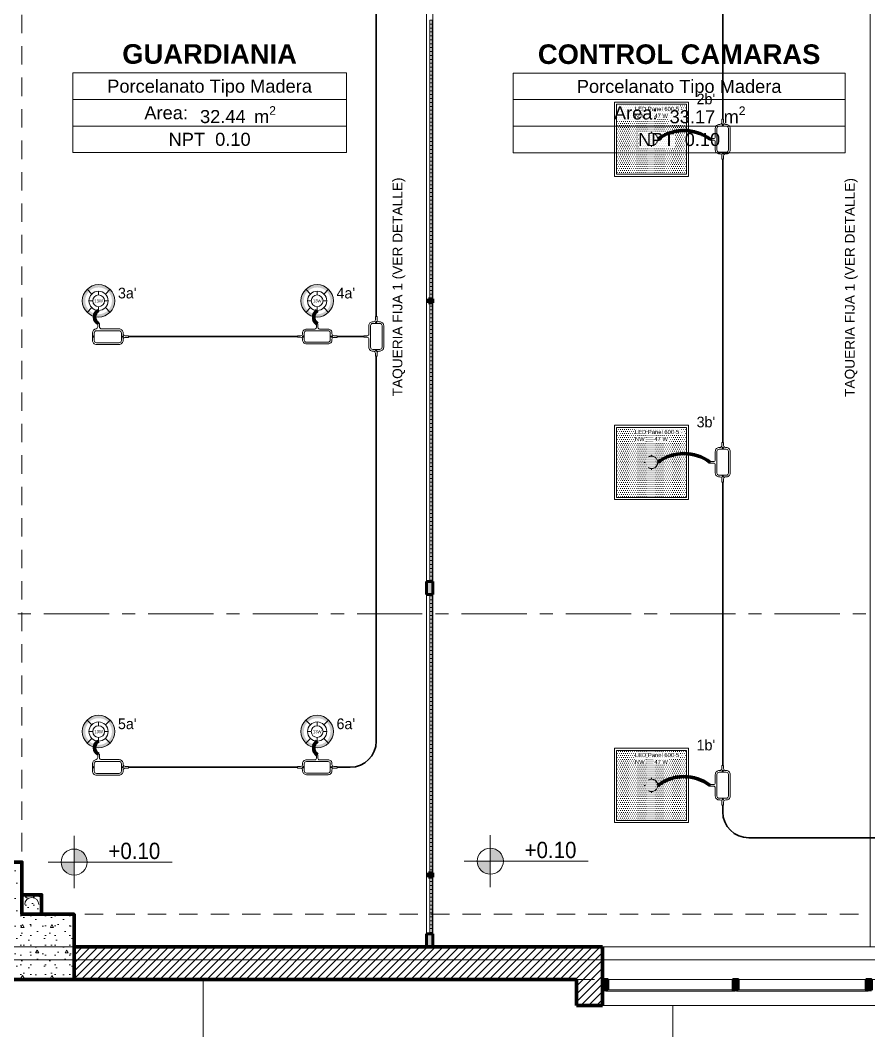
# Model space of a CAD drawing. Header units: inches. Extents: x -38 to 5698, y -33 to 92.
# Drawn here: x 9.56 to 16.06, y 6.81 to 14.55 of the extents above; entities that cross this region are included whole.
import ezdxf
from ezdxf.lldxf.tags import DXFTag

# ---------------------------------------------------------------- set-up
doc = ezdxf.new("R2010")
doc.units = ezdxf.units.IN
doc.header["$MEASUREMENT"] = 0
doc.set_wipeout_variables(frame=1)
doc.header["$PDMODE"] = 1
for name, pattern in [('CONTINUA', [0]), ('DASHED', [0.75, 0.5, -0.25]), ('Hidden Line', [0.195611, 0.141111, -0.0545]), ('HIDDEN2', [0.1875, 0.125, -0.0625]), ('Línea Oculta', [0.195611, 0.141111, -0.0545]), ('Punto & Raya', [0.65, 0.5, -0.075, 0, -0.075]), ('Wipeout_Contour', [1, 0, -1])]:
    doc.linetypes.add(name, pattern=pattern)
for name, color, linetype, lineweight in [('00_IE_Luminarias', 6, 'Continuous', 30), ('01 IE LUM LED AD DN570C', 1, 'Continuous', 13), ('ALUMBRADO_CONDUIT', 30, 'CONDUIT1', 30), ('Bancas', 1, 'Continuous', 13), ('CABLEADO EXT.', 3, 'PVCSUBT', 30), ('Luminarias', 5, 'Continuous', 20), ('Simb_Alumbrado', 140, 'CONTINUA', 30)]:
    doc.layers.add(name, color=color, linetype=linetype, lineweight=lineweight)
for name, color, linetype in [('02 _ ARQ _ ALB _ Cotas Ejes', 7, 'Continuous'), ('02 _ ARQ _ ALB _ Ejes Generales', 7, 'Continuous'), ('02 _ ARQ _ ZON _ Espacio.3D', 7, 'Continuous'), ('08 _ STR _ EXT _ 06 Columnas', 7, 'Continuous'), ('08 _ STR _ EXT _ 06 Elementos de Fachada', 7, 'Continuous'), ('08 _ STR _ EXT _ 07 Losa Aligerada', 7, 'Continuous'), ('08 _ STR _ EXT _ 09 Vigas', 7, 'Continuous'), ('08 _ STR _ EXT _ 10 Vereda Exterior', 7, 'Continuous'), ('Acabado - Muros', 7, 'Continuous'), ('ESQUEMAS', 7, 'Continuous'), ('Estructura - 04 MURO', 7, 'Continuous'), ('Estructura - Carga', 7, 'Continuous'), ('Marcador - Secciones', 251, 'Continuous'), ('MEP - HVAC', 7, 'Continuous'), ('Notas - Etiquetas', 251, 'Continuous')]:
    doc.layers.add(name, color=color, linetype=linetype)
doc.styles.add('Estilo_Generado_1', font='swisseb.ttf')
doc.styles.add('Estilo_Generado_4', font='swisse.ttf')
doc.styles.add('Estilo_Generado_7', font='swisse.ttf')
doc.styles.add('{18b73a54-fa43-428c-adcb-c1c7bbdf2c84}', font='Simplex.shx')
tags = doc.linetypes.add('CONDUIT', pattern='A,1.5,-0.210535,["con",{18b73a54-fa43-428c-adcb-c1c7bbdf2c84},S=0.2,R=0,X=0,Y=-0.065594],-0.702384', length=2.412919).pattern_tags.tags
tags[6] = DXFTag(74, 10)
tags = doc.linetypes.add('CONDUIT1', pattern='A,1,-0.19772,["con",{18b73a54-fa43-428c-adcb-c1c7bbdf2c84},S=0.2,R=0,X=0,Y=-0.065594],-0.593642', length=1.791362).pattern_tags.tags
tags[6] = DXFTag(74, 10)
tags = doc.linetypes.add('PVCSUBT', pattern='A,0.6,-0.3,0.6,-0.075691,["PVC",Standard,S=0.2,R=0,X=0,Y=-0.093724],-0.621005', length=2.196696).pattern_tags.tags
tags[10] = DXFTag(74, 10)
doc.dimstyles.new('Estilo_Generado__1', dxfattribs={"dimtxt": 0.125, "dimasz": 0.095, "dimexe": 0.18, "dimexo": 0.3, "dimgap": 0, "dimtad": 0, "dimtih": 1, "dimtoh": 1, "dimzin": 0, "dimdsep": 46, "dimtxsty": 'Estilo_Generado_4', "dimblk": 'ARROWHEAD_6', "dimblk1": 'ARROWHEAD_6', "dimblk2": 'ARROWHEAD_6', "dimcen": 0.09, "dimse1": 1, "dimse2": 1, "dimclrd": 144, "dimclre": 144, "dimclrt": 7, "dimadec": 0, "dimazin": 0, "dimtfac": 1, "dimtdec": 4, "dimtmove": 0, "dimatfit": 3, "dimfxl": 1, "dimtolj": 1, "dimtzin": 0, "dimarcsym": 0})
pattern_1 = [(0, (0, 0), (0, 0.03), [])]
pattern_2 = [(45, (0, 0), (-0.03005204, 0.03005204), [])]

# ---------------------------------------------------------------- blocks, each defined once
blk = doc.blocks.new('ARROWHEAD_6')
at = {"color": 0, "linetype": 'Continuous', "lineweight": 0}
for p, q in [((0, 0), (-1, 0)), ((-0.5, -0.5), (0.5, 0.5))]:
    blk.add_line(p, q, dxfattribs=at)
blk = doc.blocks.new('*D10')
at = {"layer": '02 _ ARQ _ ALB _ Cotas Ejes', "color": 144, "linetype": 'Continuous', "lineweight": -2, "transparency": 16777216}
for p, q in [((9.415, 2.4306), (12.5886, 2.4306)), ((16.225, 2.4306), (12.976, 2.4306))]:
    blk.add_line(p, q, dxfattribs=at)
at = {"layer": 'Defpoints', "color": 0, "linetype": 'Continuous', "lineweight": 40, "transparency": 16777216}
for p in [(9.32, 7.45), (16.32, 7.45), (16.32, 2.4306)]:
    blk.add_point(p, dxfattribs=at)
at = {"layer": '02 _ ARQ _ ALB _ Cotas Ejes', "color": 144, "linetype": 'Continuous', "lineweight": -2, "transparency": 16777216, "xscale": 0.095, "yscale": 0.095, "zscale": 0.095, "rotation": 180}
blk.add_blockref('ARROWHEAD_6', (9.32, 2.4306), dxfattribs=at)
at = {"layer": '02 _ ARQ _ ALB _ Cotas Ejes', "color": 144, "linetype": 'Continuous', "lineweight": -2, "transparency": 16777216, "xscale": 0.095, "yscale": 0.095, "zscale": 0.095}
blk.add_blockref('ARROWHEAD_6', (16.32, 2.4306), dxfattribs=at)
at = {"layer": '02 _ ARQ _ ALB _ Cotas Ejes', "color": 7, "linetype": 'Continuous', "lineweight": 13, "transparency": 16777216, "insert": (12.7823, 2.4306), "char_height": 0.125, "attachment_point": 5, "style": 'Estilo_Generado_4'}
blk.add_mtext('\\A1;7.00', dxfattribs=at)
blk = doc.blocks.new('*U270')
at = {"layer": 'Luminarias', "linetype": 'DASHED', "lineweight": 0, "ltscale": 0.05}
blk.add_lwpolyline([(0, -0.0045), (0, 0.0045)], dxfattribs=at)
blk = doc.blocks.new('*U271')
at = {"color": 0, "linetype": 'ByBlock', "lineweight": -2, "transparency": 16777216}
for p, rotation in [((-0.05, 0), 90), ((0, -0.05), 180), ((0.05, 0), 269.9999999999999)]:
    blk.add_blockref('*U270', p, dxfattribs=dict(at, rotation=rotation))
blk.add_blockref('*U270', (0, 0.05), dxfattribs=at)
blk = doc.blocks.new('PANEL LED 50W')
at = {"layer": 'Luminarias'}
h = blk.add_hatch(dxfattribs=at)
h.set_pattern_fill('DOTS', color=4, scale=0.009097)
h.set_pattern_definition([(0, (0, -2e-14), (0.0072206, 0.01444116), [0, -0.01444116])])
h.paths.add_polyline_path([(-0.2574, -0.2574), (0.2574, -0.2574), (0.2574, 0.2574), (-0.2574, 0.2574)])
h.paths.add_polyline_path([(-0.1296, 0.0974), (0.1849, 0.0974), (0.1849, 0.2469), (-0.1296, 0.2469)], flags=24)
at = {"layer": 'Luminarias', "color": 4, "lineweight": 0}
for points in [[(-0.2729, 0.2729), (0.2729, 0.2729), (0.2729, -0.2729), (-0.2729, -0.2729)], [(-0.2574, -0.2574), (0.2574, -0.2574), (0.2574, 0.2574), (-0.2574, 0.2574)]]:
    blk.add_lwpolyline(points, close=True, dxfattribs=at)
at = {"layer": 'Luminarias', "color": 4, "linetype": 'DASHED', "lineweight": 0, "ltscale": 0.01}
blk.add_circle((0, 0), 0.0455, dxfattribs=at)
at = {"color": 4}
blk.add_blockref('*U271', (0, 0), dxfattribs=at)
at = {"layer": 'Luminarias', "color": 4, "insert": (-0.1218, 0.2392), "char_height": 0.030929, "width": 0.382855, "attachment_point": 1}
blk.add_mtext('{\\Ftxt|c0;LED Panel 600-5 - NW      47 W}', dxfattribs=at)
blk = doc.blocks.new('LUM DN570C')
at = {"layer": '01 IE LUM LED AD DN570C'}
h = blk.add_hatch(color=256, dxfattribs=at)
edge = h.paths.add_edge_path()
edge.add_arc((0, 0), 0.1344, 0, 360)
edge = h.paths.add_edge_path(flags=17)
edge.add_arc((0, 0), 0.1108, 0, 360)
for p, q in [((-0.0561, 0.0563), (-0.0949, 0.0952)), ((0.0561, 0.0563), (0.0949, 0.0952)), ((-0.0561, -0.0563), (-0.0949, -0.0952)), ((0.0561, -0.0563), (0.0949, -0.0952))]:
    blk.add_line(p, q, dxfattribs=at)
at = {"layer": '01 IE LUM LED AD DN570C', "ltscale": 0.4}
for p, q in [((-0.0487, 0), (-0.0795, 0)), ((0, 0.0487), (0, 0.0795)), ((0.0487, 0), (0.0795, 0)), ((0, -0.0487), (0, -0.0795))]:
    blk.add_line(p, q, dxfattribs=at)
at = {"layer": '01 IE LUM LED AD DN570C'}
for radius in [0.1344, 0.0795]:
    blk.add_circle((0, 0), radius, dxfattribs=at)
at = {"layer": '01 IE LUM LED AD DN570C', "ltscale": 0.4}
blk.add_circle((0, 0), 0.0487, dxfattribs=at)
at = {"color": 1, "linetype": 'ByBlock', "lineweight": 80, "insert": (-0.0353, 0.0117), "char_height": 0.025, "width": 0.622217, "attachment_point": 1}
blk.add_mtext('13W ', dxfattribs=at)
blk = doc.blocks.new('oval t')
at = {"layer": 'Simb_Alumbrado', "lineweight": 13}
blk.add_lwpolyline([(0.0141, 0.0102, -0.414214), (0.0041, 0.0202), (0.0041, 0.0416), (-0.0056, 0.0416), (-0.0056, 0.0202, -0.414214), (-0.0156, 0.0102), (-0.0659, 0.0102, 0.414214), (-0.0899, -0.0138), (-0.0899, -0.0183, -0.414214), (-0.1019, -0.0303), (-0.1213, -0.0303), (-0.1213, -0.04), (-0.1016, -0.04, -0.451917), (-0.0897, -0.0535, 0.451917), (-0.0659, -0.0805), (0.0659, -0.0805, 0.414214), (0.0899, -0.0566), (0.0899, -0.0512, -0.398753), (0.1019, -0.0401), (0.1213, -0.0401), (0.1213, -0.0304), (0.1019, -0.0304, -0.368669), (0.0899, -0.0176), (0.0899, -0.0138, 0.414214), (0.0659, 0.0102), (0.0141, 0.0102)], format="xyb", dxfattribs=at)
blk.add_lwpolyline([(-0.0659, 0), (0.0659, 0, -0.414214), (0.0797, -0.0138), (0.0797, -0.0566, -0.414214), (0.0659, -0.0703), (-0.0659, -0.0703, -0.414214), (-0.0797, -0.0566), (-0.0797, -0.0138, -0.414214)], format="xyb", close=True, dxfattribs=at)
for points in [[(-0.0911, -0.0352), (-0.0828, -0.0352)], [(-0.0869, -0.031), (-0.0869, -0.0394)], [(0.0837, -0.0352), (0.0921, -0.0352)], [(0.0879, -0.031), (0.0879, -0.0394)]]:
    blk.add_lwpolyline(points, dxfattribs=at)
for centre in [(-0.0869, -0.0352), (0.0879, -0.0352)]:
    blk.add_circle(centre, 0.00419, dxfattribs=at)
blk = doc.blocks.new('CAJA OVAL TIPO L')
at = {"layer": 'Simb_Alumbrado', "lineweight": 13}
blk.add_lwpolyline([(-0.0491, -0.079), (-0.0491, -0.0343, -0.380413), (-0.0258, -0.0088), (-0.0258, -0.0088, 0.341426), (-0.0164, 0.0033), (-0.0164, 0.0236), (-0.0063, 0.0236), (-0.0063, 0.0033, 0.414214), (0.0063, -0.0092), (0.1138, -0.0092, -0.414214), (0.1388, -0.0343), (0.1388, -0.0382, 0.414214), (0.1513, -0.0508), (0.1716, -0.0508), (0.1716, -0.0609), (0.1513, -0.0609, 0.414214), (0.1388, -0.0734), (0.1388, -0.079, -0.414214), (0.1138, -0.104), (-0.0241, -0.104, -0.414214), (-0.0491, -0.079, 0.414214)], format="xyb", dxfattribs=at)
for points in [[(-0.0483, -0.0558), (-0.0395, -0.0558)], [(-0.0439, -0.0514), (-0.0439, -0.0602)], [(0.1323, -0.0558), (0.1411, -0.0558)], [(0.1367, -0.0514), (0.1367, -0.0602)]]:
    blk.add_lwpolyline(points, dxfattribs=at)
blk.add_lwpolyline([(-0.0241, -0.0199), (0.1138, -0.0199, -0.414214), (0.1282, -0.0343), (0.1282, -0.079, -0.414214), (0.1138, -0.0934), (-0.0241, -0.0934, -0.414214), (-0.0384, -0.079), (-0.0384, -0.0343, -0.414214)], format="xyb", close=True, dxfattribs=at)
for centre in [(-0.0439, -0.0558), (0.1367, -0.0558)]:
    blk.add_circle(centre, 0.00438, dxfattribs=at)

msp = doc.modelspace()

# ---------------------------------------------------------------- hatches: boundary and pattern name
at = {"linetype": 'Continuous', "lineweight": 13, "true_color": 0x636466}
for points in [[(9.97, 8.1), (10.07, 8.1), (10.0624, 8.1383), (10.0407, 8.1707), (10.0082, 8.1924), (9.97, 8.2)], [(13.1593, 8.1068), (13.2593, 8.1068), (13.2517, 8.1451), (13.23, 8.1775), (13.1976, 8.1992), (13.1593, 8.2068)], [(9.97, 8.1), (9.87, 8.1), (9.8776, 8.0617), (9.8993, 8.0293), (9.9317, 8.0076), (9.97, 8)], [(13.1593, 8.1068), (13.0593, 8.1068), (13.0669, 8.0686), (13.0886, 8.0361), (13.121, 8.0144), (13.1593, 8.0068)]]:
    msp.add_hatch(color=251, dxfattribs=at).paths.add_polyline_path(points)
at = {"layer": '08 _ STR _ EXT _ 10 Vereda Exterior', "linetype": 'Continuous', "lineweight": 13}
h = msp.add_hatch(dxfattribs=at)
h.set_pattern_fill('RETÍCULA_100X100_0002', color=251, style=0, pattern_type=2)
h.set_pattern_definition([(360, (3.7574, 18.3027), (0, 2.53199), []), (90, (3.7574, 18.3027), (-3.6, 0), [])])
h.paths.add_polyline_path([(2.17, 3.6213), (4.2913, 1.5), (9.32, 1.5), (9.32, 6.5), (40.52, 6.5), (40.52, 1.5), (52.92, 1.5), (52.92, 19.0859), (51.57, 19.0859), (51.57, 7.2), (9.07, 7.2), (9.07, 7.85), (6.5201, 7.85, -0.414214), (6.2701, 8.1), (6.2701, 8.85, -0.414213), (6.5201, 9.1), (9.07, 9.1), (9.07, 12), (6.5201, 12, -0.414214), (6.2701, 12.25), (6.2701, 13, -0.414213), (6.5201, 13.25), (9.07, 13.25), (9.07, 16.15), (6.5201, 16.15, -0.414214), (6.2701, 16.4), (6.2701, 17.15, -0.414213), (6.5201, 17.4), (8.77, 17.4), (8.7706, 21.0499), (2.17, 21.0499)])
at = {"layer": 'Estructura - Carga', "linetype": 'Continuous', "lineweight": 13}
h = msp.add_hatch(dxfattribs=at)
h.set_pattern_fill('HORMIGÓN_ARMADO_0002', color=251, style=0, pattern_type=2)
h.set_pattern_definition([(0, (0, 0), (0, 0.311769), [0.03, -0.15]), (0, (0.09, 0.1559), (0, 0.311769), [0.03, -0.15]), (60, (0, 0), (-0.27, 0.1558846), [0.03, -0.15]), (60, (0.18, 0), (-0.27, 0.1558846), [0.03, -0.15]), (120, (0.03, 0), (0.27, 0.1558846), [0.03, -0.15]), (120, (0.21, 0), (0.27, 0.1558846), [0.03, -0.15]), (0, (0, 0.03), (0, 0.06), [0, -0.06, 0, -0.09]), (45, (0.03, 0.03), (-0.0424264, 0.0424264), [0, -0.045, 0, -0.075])])
h.paths.add_polyline_path([(9.57, 7.7), (9.72, 7.7), (9.72, 7.85), (9.57, 7.85)])

# ---------------------------------------------------------------- linework, layer by layer
at = {"color": 251, "linetype": 'Continuous', "lineweight": 13, "true_color": 0x636466}
for p, q in [((9.97, 7.9), (9.97, 8.3)), ((13.1593, 7.9068), (13.1593, 8.3068)), ((9.77, 8.1), (10.721, 8.1)), ((12.9593, 8.1068), (13.9104, 8.1068))]:
    msp.add_line(p, q, dxfattribs=at)
for centre in [(9.97, 8.1), (13.1593, 8.1068)]:
    msp.add_circle(centre, 0.1, dxfattribs=at)
at = {"layer": '02 _ ARQ _ ZON _ Espacio.3D', "color": 252, "linetype": 'Continuous', "lineweight": 13}
for p, q in [((12.056, 14.1465), (9.9602, 14.1465)), ((9.9602, 14.1465), (9.9602, 13.5358)), ((12.056, 13.5358), (12.056, 14.1465)), ((15.8792, 14.1449), (13.3338, 14.1449)), ((13.3338, 14.1449), (13.3338, 13.5342)), ((15.8792, 13.5342), (15.8792, 14.1449)), ((12.056, 13.9429), (9.9602, 13.9429)), ((15.8792, 13.9413), (13.3338, 13.9413)), ((9.9602, 13.7393), (12.056, 13.7393)), ((15.8792, 13.7377), (13.3338, 13.7377)), ((9.9602, 13.5358), (12.056, 13.5358)), ((15.8792, 13.5342), (13.3338, 13.5342))]:
    msp.add_line(p, q, dxfattribs=at)
at = {"layer": '02 _ ARQ _ ZON _ Espacio.3D', "color": 254, "linetype": 'Continuous', "lineweight": 0, "flags": 128}
for points in [[(9.32, 8.1), (9.5699, 8.1), (9.5699, 7.7), (9.9699, 7.7), (9.9699, 7.45), (12.6699, 7.45), (12.6699, 17.35), (10.0699, 17.35), (10.0699, 16.9), (9.5699, 16.9), (9.5699, 16.4), (9.32, 16.4)], [(12.7199, 7.45), (16.07, 7.45), (16.07, 17.35), (12.7199, 17.35)]]:
    msp.add_lwpolyline(points, close=True, dxfattribs=at)
at = {"layer": '08 _ STR _ EXT _ 07 Losa Aligerada', "color": 254, "linetype": 'Continuous', "lineweight": 18, "flags": 128}
msp.add_lwpolyline([(9.07, 30.7), (9.07, 17.4), (6.5201, 17.4, 0.414213), (6.2701, 17.15), (6.2701, 16.4, 0.414071), (6.5201, 16.15), (9.07, 16.15), (9.07, 13.25), (6.5201, 13.25, 0.414229), (6.2701, 13), (6.2701, 12.25, 0.414214), (6.5201, 12), (9.07, 12), (9.07, 9.1), (6.5201, 9.1, 0.414244), (6.2701, 8.85), (6.2701, 8.1, 0.414204), (6.5201, 7.85), (9.07, 7.85), (9.07, 7.2), (51.57, 7.2)], format="xyb", dxfattribs=at)
at = {"layer": '08 _ STR _ EXT _ 09 Vigas', "color": 251, "linetype": 'Hidden Line', "lineweight": 13}
msp.add_line((9.57, 7.7), (9.57, 16.9), dxfattribs=at)
at = {"layer": '08 _ STR _ EXT _ 10 Vereda Exterior', "color": 7, "linetype": 'Continuous', "lineweight": 18, "flags": 128}
msp.add_lwpolyline([(51.57, 7.2), (9.07, 7.2), (9.07, 7.85), (6.5201, 7.85, -0.414214), (6.2701, 8.1), (6.2701, 8.85, -0.414213), (6.5201, 9.1), (9.07, 9.1), (9.07, 12), (6.5201, 12, -0.414214), (6.2701, 12.25), (6.2701, 13, -0.414213), (6.5201, 13.25), (9.07, 13.25), (9.07, 16.15), (6.5201, 16.15, -0.414214), (6.2701, 16.4), (6.2701, 17.15, -0.414213), (6.5201, 17.4), (8.77, 17.4), (8.7706, 21.0499)], format="xyb", dxfattribs=at)
at = {"layer": 'Acabado - Muros', "color": 7, "linetype": 'Continuous', "lineweight": 60}
msp.add_line((12.7199, 7.45), (12.6699, 7.45), dxfattribs=at)
at = {"layer": 'ALUMBRADO_CONDUIT', "color": 30, "lineweight": 30, "ltscale": 0.4, "true_color": 0xf26722}
for p, q in [((14.9407, 15.9614), (14.9407, 13.7906)), ((12.2855, 15.2753), (12.2855, 12.2795)), ((14.9407, 13.4864), (14.9407, 11.3156)), ((10.3868, 12.1264), (11.6813, 12.1264)), ((11.9855, 12.1264), (12.1891, 12.1264)), ((12.2855, 11.9753), (12.2855, 9.0264)), ((14.9407, 11.0114), (14.9407, 8.8406)), ((10.3868, 8.8264), (11.6813, 8.8264)), ((11.9855, 8.8264), (12.0855, 8.8264)), ((14.9407, 8.5364), (14.9407, 8.4857))]:
    msp.add_line(p, q, dxfattribs=at)
msp.add_lwpolyline([(18.2919, 8.2857), (15.1407, 8.2857)], dxfattribs=at)
for centre, start, end in [((12.0855, 9.0264), 270, 0), ((15.1407, 8.4857), 180, 270)]:
    msp.add_arc(centre, 0.2, start, end, dxfattribs=at)
at = {"layer": 'CABLEADO EXT.', "color": 3, "lineweight": 80}
for centre, radius, start, end in [((14.6433, 13.3725), 0.3326, 52.81479, 127.18521), ((10.1812, 12.2762), 0.0556, 115.45713, 244.54287), ((11.8701, 12.2746), 0.0641, 126.0183, 233.9817), ((14.6433, 10.8975), 0.3326, 52.81479, 127.18521), ((10.1812, 8.9762), 0.0556, 115.45713, 244.54287), ((11.8701, 8.9746), 0.0641, 126.0183, 233.9817), ((14.6433, 8.4225), 0.3326, 52.81479, 127.18521)]:
    msp.add_arc(centre, radius, start, end, dxfattribs=at)
at = {"layer": 'Estructura - Carga', "color": 7, "linetype": 'Continuous', "lineweight": 80, "flags": 128}
msp.add_lwpolyline([(9.57, 7.7), (9.72, 7.7), (9.72, 7.85), (9.57, 7.85)], close=True, dxfattribs=at)
at = {"layer": 'MEP - HVAC', "color": 7, "linetype": 'Continuous', "lineweight": 13, "flags": 128}
msp.add_lwpolyline([(9.591, 7.775, -1), (9.699, 7.775)], format="xyb", dxfattribs=at)

# ---------------------------------------------------------------- block references
at = {"layer": '01 IE LUM LED AD DN570C', "color": 1, "lineweight": 5, "xscale": 0.9263905751172247, "yscale": 0.9263905751172247, "zscale": 0.9263905751172247}
for p in [(10.1573, 12.4), (11.8324, 12.4), (10.1573, 9.1), (11.8324, 9.1)]:
    msp.add_blockref('LUM DN570C', p, dxfattribs=at)
at = {"layer": 'ALUMBRADO_CONDUIT', "xscale": 1.041283452965173, "yscale": 1.041283452965173, "zscale": 1.041283452965173}
for p in [(14.395, 13.6375), (14.395, 11.1625), (14.395, 8.6875)]:
    msp.add_blockref('PANEL LED 50W', p, dxfattribs=at)
at = {"layer": 'ALUMBRADO_CONDUIT', "linetype": 'CONDUIT', "lineweight": 30, "xscale": 1.253906979044094, "yscale": 1.253906979044094, "zscale": 1.253906979044094}
for p in [(10.1716, 12.1964), (10.1716, 8.8964)]:
    msp.add_blockref('CAJA OVAL TIPO L', p, dxfattribs=at)
at = {"layer": 'Bancas', "color": 252, "true_color": 0x939598, "xscale": 1.253906979044094, "yscale": 1.253906979044094, "zscale": 1.253906979044094, "rotation": 89.99999999999999}
for p in [(14.8965, 13.6385), (12.2413, 12.1274), (14.8965, 11.1635), (14.8965, 8.6885)]:
    msp.add_blockref('oval t', p, dxfattribs=at)
at = {"layer": 'Bancas', "color": 252, "true_color": 0x939598, "xscale": 1.253906979044094, "yscale": 1.253906979044094, "zscale": 1.253906979044094}
for p in [(11.8334, 12.1706), (11.8334, 8.8706)]:
    msp.add_blockref('oval t', p, dxfattribs=at)

# ---------------------------------------------------------------- texts
at = {"color": 251, "lineweight": 13, "true_color": 0x636466, "char_height": 0.125, "attachment_point": 7, "style": 'Estilo_Generado_4'}
for insert in [(10.2325, 8.1217), (13.4218, 8.1286)]:
    msp.add_mtext('\\A1;{\\W0.900000x;\\pql;\\fSwis721 Ex BT|b0|i0|c0|p34;+0.10}', dxfattribs=dict(at, insert=insert))
at = {"layer": '00_IE_Luminarias', "color": 6, "linetype": 'HIDDEN2'}
for s, p in [("2b'", (14.7403, 13.9056)), ("3a'", (10.3058, 12.4185)), ("4a'", (11.9809, 12.4185)), ("3b'", (14.7403, 11.4306)), ("5a'", (10.3058, 9.1185)), ("6a'", (11.9809, 9.1185)), ("1b'", (14.7403, 8.9556))]:
    msp.add_text(s, height=0.08174, dxfattribs=at).set_placement(p)
at = {"layer": '02 _ ARQ _ ZON _ Espacio.3D', "color": 252, "lineweight": 25, "attachment_point": 2}
for s, insert, char_height, style in [('\\A1;{\\pqc;\\pt0;\\fSwis721 Ex BT|b1|i0|c0|p34;}', (11.783, 14.4111), 0.15, 'Estilo_Generado_1'), ('\\A1;{\\pqc;\\pt0;\\fSwis721 Ex BT|b1|i0|c0|p34;}', (15.8792, 14.4095), 0.15, 'Estilo_Generado_1'), ('\\A1;{\\pqc;\\pt0;\\fSwis721 Ex BT|b1|i0|c0|p34;GUARDIANIA}', (11.0081, 14.3664), 0.15, 'Estilo_Generado_1'), ('\\A1;{\\pqc;\\pt0;\\fSwis721 Ex BT|b1|i0|c0|p34;CONTROL CAMARAS}', (14.6065, 14.3648), 0.15, 'Estilo_Generado_1'), ('\\A1;{\\pqc;\\pt0;\\fSwis721 Ex BT|b0|i0|c238|p34;}', (10.0824, 14.1261), 0.1, 'Estilo_Generado_7'), ('\\A1;{\\pqc;\\pt0;\\fSwis721 Ex BT|b0|i0|c238|p34;Porcelanato Tipo Madera}', (11.0081, 14.0947), 0.1, 'Estilo_Generado_7'), ('\\A1;{\\pqc;\\pt0;\\fSwis721 Ex BT|b0|i0|c238|p34;}', (13.6808, 14.1245), 0.1, 'Estilo_Generado_7'), ('\\A1;{\\pqc;\\pt0;\\fSwis721 Ex BT|b0|i0|c238|p34;Porcelanato Tipo Madera}', (14.6065, 14.0931), 0.1, 'Estilo_Generado_7'), ('\\A1;{\\pqc;\\pt0;\\fSwis721 Ex BT|b0|i0|c238|p34;Area: }', (10.6753, 13.8911), 0.1, 'Estilo_Generado_7'), ('\\A1;{\\pqc;\\pt0,0.3;\\fSwis721 Ex BT|b0|i0|c238|p34;32.44\\fSwis721 Ex BT|b0|i0|c238|p34;\\A1{\\H.66x;\\S^  ;}\\fSwis721 Ex BT|b0|i0|c238|p34; m\\fSwis721 Ex BT|b0|i0|c238|p34;\\A1{\\H.66x;\\S2^  ;}}', (11.2257, 13.8911), 0.1, 'Estilo_Generado_7'), ('\\A1;{\\pqc;\\pt0;\\fSwis721 Ex BT|b0|i0|c238|p34;Area: }', (14.2737, 13.8895), 0.1, 'Estilo_Generado_7'), ('\\A1;{\\pqc;\\pt0,0.3;\\fSwis721 Ex BT|b0|i0|c238|p34;33.17\\fSwis721 Ex BT|b0|i0|c238|p34;\\A1{\\H.66x;\\S^  ;}\\fSwis721 Ex BT|b0|i0|c238|p34; m\\fSwis721 Ex BT|b0|i0|c238|p34;\\A1{\\H.66x;\\S2^  ;}}', (14.8241, 13.8895), 0.1, 'Estilo_Generado_7'), ('\\A1;{\\pqc;\\pt0;\\fSwis721 Ex BT|b0|i0|c238|p34;}', (10.6506, 13.719), 0.1, 'Estilo_Generado_7'), ('\\A1;{\\pqc;\\pt0;\\fSwis721 Ex BT|b0|i0|c238|p34;}', (14.249, 13.7174), 0.1, 'Estilo_Generado_7'), ('\\A1;{\\pqc;\\pt0;\\fSwis721 Ex BT|b0|i0|c238|p34;NPT  0.10}', (11.0081, 13.6875), 0.1, 'Estilo_Generado_7'), ('\\A1;{\\pqc;\\pt0;\\fSwis721 Ex BT|b0|i0|c238|p34;NPT  0.10}', (14.6065, 13.686), 0.1, 'Estilo_Generado_7')]:
    msp.add_mtext(s, dxfattribs=dict(at, insert=insert, char_height=char_height, style=style))
at = {"layer": 'Notas - Etiquetas', "color": 8, "linetype": 'Continuous', "lineweight": 13, "char_height": 0.075, "attachment_point": 4, "rotation": 90, "style": 'Estilo_Generado_4'}
for insert in [(12.4592, 11.6682), (15.9253, 11.664)]:
    msp.add_mtext('\\A1;{\\pql;\\fSwis721 Ex BT|b0|i0|c0|p34;TAQUERIA FIJA 1 (VER DETALLE)\\fSwis721 Ex BT|b0|i0|c0|p34; }', dxfattribs=dict(at, insert=insert))

# ---------------------------------------------------------------- next in the draw order: wipeouts: each hides what was drawn before it
at = {"color": 254, "linetype": 'Wipeout_Contour', "lineweight": 0, "ltscale": 104.467736}
msp.add_wipeout([(12.6699, 12.4), (12.6699, 10.25), (12.7199, 10.25), (12.7199, 12.3835), (12.6869, 12.3835), (12.6869, 12.4)], dxfattribs=at).dxf.layer = 'Acabado - Muros'
at = {"color": 254, "linetype": 'Wipeout_Contour', "lineweight": 0, "ltscale": 90.320218}
msp.add_wipeout([(12.6699, 7.55), (12.7199, 7.55), (12.7199, 7.9835), (12.6869, 7.9835), (12.6869, 8), (12.6699, 8)], dxfattribs=at).dxf.layer = 'Acabado - Muros'

# ---------------------------------------------------------------- next in the draw order: wipeouts: each hides what was drawn before it
at = {"color": 254, "linetype": 'Wipeout_Contour', "lineweight": 0, "ltscale": 109.136087}
msp.add_wipeout([(12.6699, 14.55), (12.6699, 12.4), (12.6869, 12.4), (12.6869, 12.4165), (12.7199, 12.4165), (12.7199, 14.55)], dxfattribs=at).dxf.layer = 'Acabado - Muros'
at = {"color": 254, "linetype": 'Wipeout_Contour', "lineweight": 0, "ltscale": 92.261607}
msp.add_wipeout([(12.6699, 10.15), (12.6699, 8), (12.6869, 8), (12.6869, 8.0165), (12.7199, 8.0165), (12.7199, 10.15)], dxfattribs=at).dxf.layer = 'Acabado - Muros'

# ---------------------------------------------------------------- next in the draw order: linework, layer by layer
at = {"layer": 'Acabado - Muros', "color": 251, "linetype": 'Continuous', "lineweight": 13, "flags": 128}
for points in [[(12.6699, 14.55), (12.6699, 10.25)], [(12.7199, 14.55), (12.7199, 12.4165)], [(12.7199, 12.3835), (12.7199, 10.25)], [(12.6699, 10.15), (12.6699, 7.55)], [(12.7199, 10.15), (12.7199, 8.0165)], [(12.7199, 7.9835), (12.7199, 7.55)]]:
    msp.add_lwpolyline(points, dxfattribs=at)

# ---------------------------------------------------------------- next in the draw order: wipeouts: each hides what was drawn before it
at = {"color": 254, "linetype": 'Wipeout_Contour', "lineweight": 0, "ltscale": 68.098325}
msp.add_wipeout([(12.7149, 10.25), (12.7149, 12.3835), (12.6949, 12.3835), (12.6949, 10.25)], dxfattribs=at).dxf.layer = 'Acabado - Muros'
at = {"color": 254, "linetype": 'Wipeout_Contour', "lineweight": 0, "ltscale": 62.535472}
msp.add_wipeout([(12.7149, 8.0165), (12.7149, 10.15), (12.6949, 10.15), (12.6949, 8.0165)], dxfattribs=at).dxf.layer = 'Acabado - Muros'

# ---------------------------------------------------------------- next in the draw order: hatches: boundary and pattern name
at = {"layer": 'Acabado - Muros', "linetype": 'Continuous', "lineweight": 0}
h = msp.add_hatch(dxfattribs=at)
h.set_pattern_fill('CONTRACHAPADO_0002', color=254, style=0, pattern_type=2)
h.set_pattern_definition(pattern_1)
h.paths.add_polyline_path([(12.7149, 10.25), (12.7149, 12.3835), (12.6949, 12.3835), (12.6949, 10.25)])
msp.add_hatch(color=254, dxfattribs=at).paths.add_polyline_path([(12.6699, 10.15), (12.7199, 10.15), (12.7199, 10.25), (12.6699, 10.25)])
h = msp.add_hatch(dxfattribs=at)
h.set_pattern_fill('CONTRACHAPADO_0002', color=254, style=0, pattern_type=2)
h.set_pattern_definition(pattern_1)
h.paths.add_polyline_path([(12.7149, 8.0165), (12.7149, 10.15), (12.6949, 10.15), (12.6949, 8.0165)])

# ---------------------------------------------------------------- next in the draw order: linework, layer by layer
at = {"layer": 'Acabado - Muros', "color": 7, "linetype": 'Continuous', "lineweight": 60}
for p, q in [((12.6699, 10.25), (12.6699, 10.15)), ((12.7199, 10.25), (12.6699, 10.25)), ((12.7199, 10.25), (12.7199, 10.15)), ((12.7199, 10.15), (12.6699, 10.15))]:
    msp.add_line(p, q, dxfattribs=at)
at = {"layer": 'Acabado - Muros', "color": 7, "linetype": 'Continuous', "lineweight": 13, "flags": 128}
for points in [[(12.7149, 10.25), (12.6949, 10.25), (12.6949, 12.3835), (12.7149, 12.3835)], [(12.7149, 8.0165), (12.6949, 8.0165), (12.6949, 10.15), (12.7149, 10.15)]]:
    msp.add_lwpolyline(points, close=True, dxfattribs=at)
at = {"layer": 'Marcador - Secciones', "color": 251, "linetype": 'Punto & Raya', "lineweight": 13}
msp.add_line((4.9384, 10.0018), (46.3506, 10.0018), dxfattribs=at)

# ---------------------------------------------------------------- next in the draw order: wipeouts: each hides what was drawn before it
at = {"color": 254, "linetype": 'Wipeout_Contour', "lineweight": 0, "ltscale": 74.130998}
msp.add_wipeout([(12.7149, 12.4165), (12.7149, 14.55), (12.6949, 14.55), (12.6949, 12.4165)], dxfattribs=at).dxf.layer = 'Acabado - Muros'
at = {"color": 254, "linetype": 'Wipeout_Contour', "lineweight": 0, "ltscale": 59.588121}
msp.add_wipeout([(12.7149, 7.55), (12.7149, 7.9835), (12.6949, 7.9835), (12.6949, 7.55)], dxfattribs=at).dxf.layer = 'Acabado - Muros'

# ---------------------------------------------------------------- next in the draw order: hatches: boundary and pattern name
at = {"layer": 'Acabado - Muros', "linetype": 'Continuous', "lineweight": 0}
h = msp.add_hatch(dxfattribs=at)
h.set_pattern_fill('CONTRACHAPADO_0002', color=254, style=0, pattern_type=2)
h.set_pattern_definition(pattern_1)
h.paths.add_polyline_path([(12.7149, 12.4165), (12.7149, 14.55), (12.6949, 14.55), (12.6949, 12.4165)])
for points in [[(12.6869, 12.3835), (12.7199, 12.3835), (12.7199, 12.4165), (12.6869, 12.4165)], [(12.6869, 7.9835), (12.7199, 7.9835), (12.7199, 8.0165), (12.6869, 8.0165)], [(12.7199, 7.55), (12.6699, 7.55), (12.6699, 7.45), (12.7199, 7.45)]]:
    msp.add_hatch(color=254, dxfattribs=at).paths.add_polyline_path(points)
h = msp.add_hatch(dxfattribs=at)
h.set_pattern_fill('CONTRACHAPADO_0002', color=254, style=0, pattern_type=2)
h.set_pattern_definition(pattern_1)
h.paths.add_polyline_path([(12.7149, 7.55), (12.7149, 7.9835), (12.6949, 7.9835), (12.6949, 7.55)])

# ---------------------------------------------------------------- next in the draw order: linework, layer by layer
at = {"layer": '08 _ STR _ EXT _ 09 Vigas', "color": 251, "linetype": 'Hidden Line', "lineweight": 13}
msp.add_line((9.57, 7.7), (16.07, 7.7), dxfattribs=at)
at = {"layer": 'Acabado - Muros', "color": 7, "linetype": 'Continuous', "lineweight": 60}
for p, q in [((12.6869, 12.4165), (12.6869, 12.3835)), ((12.7199, 12.4165), (12.6869, 12.4165)), ((12.7199, 12.4165), (12.7199, 12.3835)), ((12.7199, 12.3835), (12.6869, 12.3835)), ((12.6869, 8.0165), (12.6869, 7.9835)), ((12.7199, 8.0165), (12.6869, 8.0165)), ((12.7199, 7.9835), (12.6869, 7.9835)), ((12.7199, 8.0165), (12.7199, 7.9835)), ((12.7199, 7.55), (12.6699, 7.55)), ((12.6699, 7.55), (12.6699, 7.45)), ((12.7199, 7.55), (12.7199, 7.45))]:
    msp.add_line(p, q, dxfattribs=at)
at = {"layer": 'Acabado - Muros', "color": 7, "linetype": 'Continuous', "lineweight": 13, "flags": 128}
for points in [[(12.7149, 12.4165), (12.6949, 12.4165), (12.6949, 14.55), (12.7149, 14.55)], [(12.7149, 7.55), (12.6949, 7.55), (12.6949, 7.9835), (12.7149, 7.9835)]]:
    msp.add_lwpolyline(points, close=True, dxfattribs=at)

# ---------------------------------------------------------------- next in the draw order: wipeouts: each hides what was drawn before it
at = {"color": 254, "linetype": 'Wipeout_Contour', "lineweight": 0, "ltscale": 56.279828}
msp.add_wipeout([(14.0199, 7.45), (9.97, 7.45), (9.97, 7.2), (14.0199, 7.2)], dxfattribs=at).dxf.layer = 'Estructura - 04 MURO'

# ---------------------------------------------------------------- next in the draw order: hatches: boundary and pattern name
at = {"layer": '08 _ STR _ EXT _ 06 Columnas', "linetype": 'Continuous', "lineweight": 9}
h = msp.add_hatch(dxfattribs=at)
h.set_pattern_fill('HORMIGÓN_EN_MASA_0002', style=0, pattern_type=2)
h.set_pattern_definition([(0, (0, 0), (0, 0.389711), [0.024375, -0.200625]), (0, (0.1125, 0.19486), (0, 0.389711), [0.024375, -0.200625]), (60, (0, 0), (-0.3375, 0.194856), [0.024375, -0.200625]), (60, (0.225, 0), (-0.3375, 0.194856), [0.024375, -0.200625]), (120, (0.02437, 0), (0.3375, 0.194856), [0.024375, -0.200625]), (120, (0.24938, 0), (0.3375, 0.194856), [0.024375, -0.200625]), (0, (0, 0.0375), (0, 0.075), [0, -0.075, 0, -0.1125]), (45, (0.0375, 0.0375), (-0.053033, 0.053033), [0, -0.05625, 0, -0.09375])])
h.paths.add_polyline_path([(9.07, 8.1), (9.07, 7.2), (9.97, 7.2), (9.97, 7.7), (9.57, 7.7), (9.57, 8.1)])
at = {"layer": 'Estructura - 04 MURO', "linetype": 'Continuous', "lineweight": 5}
h = msp.add_hatch(dxfattribs=at)
h.set_pattern_fill('LADRILLO_COMÚN_0002', color=252, style=0, pattern_type=2)
h.set_pattern_definition(pattern_2)
h.paths.add_polyline_path([(14.0199, 7.45), (9.97, 7.45), (9.97, 7.2), (14.0199, 7.2)])

# ---------------------------------------------------------------- next in the draw order: linework, layer by layer
at = {"layer": '02 _ ARQ _ ALB _ Ejes Generales', "color": 251, "linetype": 'Punto & Raya', "lineweight": 13}
msp.add_line((55.57, 7.45), (4.8454, 7.45), dxfattribs=at)
at = {"layer": '08 _ STR _ EXT _ 06 Columnas', "color": 7, "linetype": 'Continuous', "lineweight": 80, "flags": 128}
msp.add_lwpolyline([(9.07, 8.1), (9.07, 7.2), (9.97, 7.2), (9.97, 7.7), (9.57, 7.7), (9.57, 8.1)], close=True, dxfattribs=at)
at = {"layer": 'ESQUEMAS', "color": 7, "linetype": 'Continuous', "lineweight": 13, "flags": 128}
msp.add_lwpolyline([(51.42, 7.35), (9.22, 7.35), (9.22, 8.15), (6.5201, 8.15), (6.5201, 8.9), (9.22, 8.9), (9.22, 12.275), (6.5201, 12.275), (6.5201, 13.025), (9.22, 13.025), (9.22, 16.4), (6.5201, 16.4), (6.5201, 17.15), (9.22, 17.15), (9.22, 30.9531), (8.25, 30.9531), (8.25, 33.82), (9.22, 33.82), (9.22, 39.75), (51.42, 39.75), (51.42, 17.9501), (52.77, 17.9501), (52.77, 15.1499), (51.42, 15.1499)], close=True, dxfattribs=at)
at = {"layer": 'Estructura - 04 MURO', "color": 165, "linetype": 'Continuous', "lineweight": 15}
for p, q in [((14.0199, 7.45), (43.67, 7.45)), ((14.0199, 7.2), (43.67, 7.2))]:
    msp.add_line(p, q, dxfattribs=at)
at = {"layer": 'Estructura - 04 MURO', "color": 7, "linetype": 'Continuous', "lineweight": 80}
msp.add_line((14.0199, 7.2), (14.0199, 7.45), dxfattribs=at)
at = {"layer": 'Estructura - 04 MURO', "color": 7, "linetype": 'Continuous', "lineweight": 80, "flags": 128}
for points in [[(14.0199, 7.45), (9.97, 7.45)], [(9.97, 7.2), (13.8199, 7.2)]]:
    msp.add_lwpolyline(points, dxfattribs=at)

# ---------------------------------------------------------------- next in the draw order: wipeouts: each hides what was drawn before it
at = {"color": 254, "linetype": 'Wipeout_Contour', "lineweight": 0, "ltscale": 106.674429}
msp.add_wipeout([(14.0199, 7.2), (14.0199, 7), (37.07, 7), (37.07, 7.2)], dxfattribs=at).dxf.layer = '08 _ STR _ EXT _ 06 Elementos de Fachada'

# ---------------------------------------------------------------- next in the draw order: hatches: boundary and pattern name
at = {"linetype": 'Continuous', "lineweight": 13, "true_color": 0x636466}
for points in [[(15.0599, 7.12), (15.0599, 7.2), (15.0199, 7.2), (15.0199, 7.12)], [(16.0799, 7.12), (16.0799, 7.2), (16.0399, 7.2), (16.0399, 7.12)]]:
    msp.add_hatch(color=251, dxfattribs=at).paths.add_polyline_path(points)

# ---------------------------------------------------------------- next in the draw order: linework, layer by layer
at = {"color": 251, "linetype": 'Línea Oculta', "lineweight": 13, "flags": 128}
for points in [[(14.0599, 7.12), (14.0599, 7.2)], [(15.0199, 7.2), (15.0199, 7.12)], [(15.0599, 7.12), (15.0599, 7.2)], [(16.0399, 7.2), (16.0399, 7.12)], [(15.0349, 7.11), (15.0349, 7.12)], [(15.0449, 7.11), (15.0449, 7.12)], [(15.0449, 7.11), (16.0549, 7.11)], [(16.0549, 7.11), (16.0549, 7.12)]]:
    msp.add_lwpolyline(points, dxfattribs=at)
at = {"color": 7, "linetype": 'Continuous', "lineweight": 60, "flags": 128}
for points in [[(15.0599, 7.12), (15.0199, 7.12), (15.0199, 7.2), (15.0599, 7.2)], [(16.0799, 7.12), (16.0399, 7.12), (16.0399, 7.2), (16.0799, 7.2)]]:
    msp.add_lwpolyline(points, close=True, dxfattribs=at)
at = {"color": 7, "linetype": 'Continuous', "lineweight": 13, "flags": 128}
msp.add_lwpolyline([(15.0449, 7.11), (15.0449, 7.12), (16.0549, 7.12), (16.0549, 7.11)], close=True, dxfattribs=at)
at = {"layer": '08 _ STR _ EXT _ 06 Elementos de Fachada', "color": 7, "linetype": 'Continuous', "lineweight": 13, "flags": 128}
for points in [[(37.07, 7.2), (14.0199, 7.2)], [(14.0199, 7.2), (14.0199, 7)], [(14.0199, 7), (37.07, 7)]]:
    msp.add_lwpolyline(points, dxfattribs=at)

# ---------------------------------------------------------------- next in the draw order: wipeouts: each hides what was drawn before it
at = {"color": 254, "linetype": 'Wipeout_Contour', "lineweight": 0, "ltscale": 62.527072}
msp.add_wipeout([(13.8199, 7.2), (13.8199, 7), (14.0199, 7), (14.0199, 7.2)], dxfattribs=at).dxf.layer = '08 _ STR _ EXT _ 06 Elementos de Fachada'

# ---------------------------------------------------------------- next in the draw order: hatches: boundary and pattern name
at = {"linetype": 'Continuous', "lineweight": 13, "true_color": 0x636466}
msp.add_hatch(color=251, dxfattribs=at).paths.add_polyline_path([(14.0599, 7.12), (14.0599, 7.2), (14.0199, 7.2), (14.0199, 7.12)])
at = {"layer": '08 _ STR _ EXT _ 06 Elementos de Fachada', "linetype": 'Continuous', "lineweight": 5}
h = msp.add_hatch(dxfattribs=at)
h.set_pattern_fill('LADRILLO_COMÚN_0002', color=250, style=0, pattern_type=2)
h.set_pattern_definition(pattern_2)
h.paths.add_polyline_path([(13.8199, 7.2), (13.8199, 7), (14.0199, 7), (14.0199, 7.2)])

# ---------------------------------------------------------------- next in the draw order: linework, layer by layer
at = {"color": 251, "linetype": 'Línea Oculta', "lineweight": 13, "flags": 128}
for points in [[(14.0199, 7.12), (14.0199, 7.2)], [(14.0199, 7.2), (37.07, 7.2)], [(14.0199, 7.12), (37.07, 7.12)], [(14.0449, 7.11), (14.0449, 7.12)], [(14.0449, 7.11), (15.0349, 7.11)]]:
    msp.add_lwpolyline(points, dxfattribs=at)
at = {"color": 7, "linetype": 'Continuous', "lineweight": 60, "flags": 128}
msp.add_lwpolyline([(14.0599, 7.12), (14.0199, 7.12), (14.0199, 7.2), (14.0599, 7.2)], close=True, dxfattribs=at)
at = {"color": 7, "linetype": 'Continuous', "lineweight": 13, "flags": 128}
msp.add_lwpolyline([(14.0449, 7.11), (14.0449, 7.12), (15.0349, 7.12), (15.0349, 7.11)], close=True, dxfattribs=at)
at = {"layer": '08 _ STR _ EXT _ 06 Elementos de Fachada', "color": 7, "linetype": 'Continuous', "lineweight": 80, "flags": 128}
for points in [[(13.8199, 7.2), (13.8199, 7)], [(14.0199, 7), (14.0199, 7.2)], [(13.8199, 7), (14.0199, 7)]]:
    msp.add_lwpolyline(points, dxfattribs=at)
at = {"layer": '08 _ STR _ EXT _ 09 Vigas', "color": 251, "linetype": 'Hidden Line', "lineweight": 13}
msp.add_line((51.57, 7.2), (9.07, 7.2), dxfattribs=at)

# ---------------------------------------------------------------- next in the draw order: dimensions: what is measured, and where the dimension line sits
at = {"layer": '02 _ ARQ _ ALB _ Cotas Ejes', "color": 144, "linetype": 'Continuous', "lineweight": 13}
dim = msp.add_linear_dim(base=(16.32, 2.4306), p1=(9.32, 7.45), p2=(16.32, 7.45), dimstyle='Estilo_Generado__1', dxfattribs=at)
dim.commit()
dim.dimension.update_dxf_attribs({"geometry": '*D10', "text_midpoint": (12.7823, 2.4306), "dimtype": 160})

doc.saveas('drawing.dxf')
